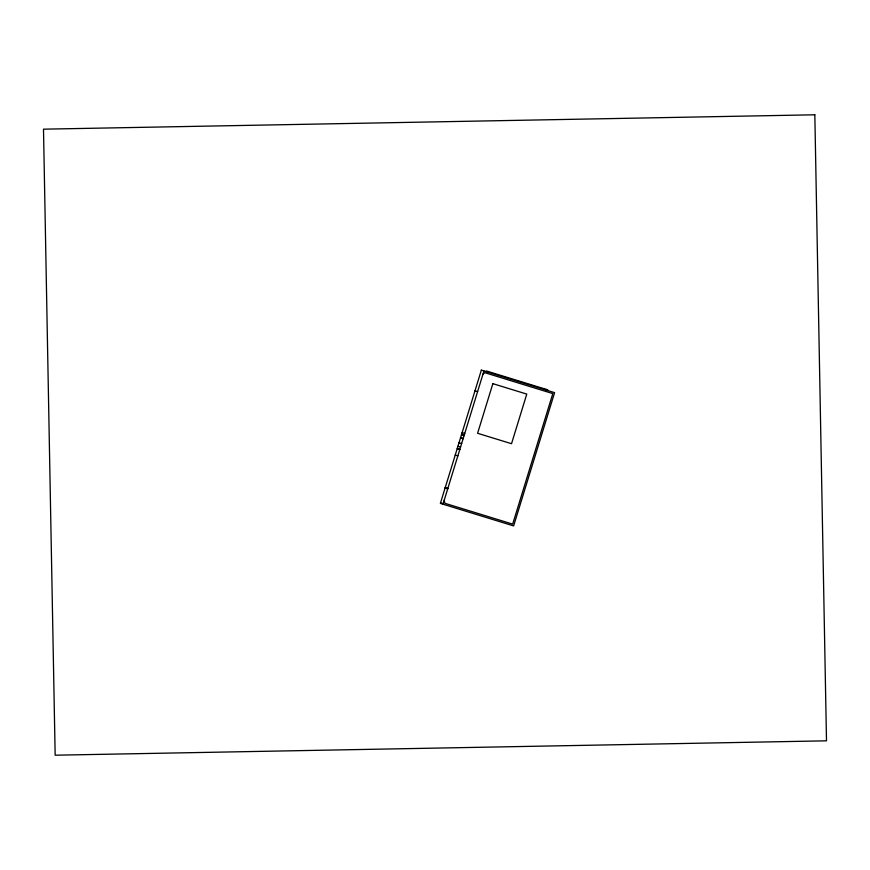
<?xml version="1.0" encoding="UTF-8"?>
<svg xmlns="http://www.w3.org/2000/svg" width="870" height="870" viewBox="0 0 870 870"><rect width="100%" height="100%" fill="white"/><g stroke="black" fill="none" stroke-linecap="round" stroke-linejoin="round"><path stroke-width="1.3" d="M442.993 504.198L483.97 370.935M486.167 371.61L486.363 370.968L547.741 389.836L547.545 390.478M487.863 372.132L488.059 371.49M545.871 389.967L546.066 389.325M483.002 374.067L484.916 372.719L552.809 393.599L512.68 524.121L444.787 503.251L444.255 500.098M474.998 390.804L477.619 391.609M462.133 432.64L464.754 433.445M461.655 434.184L464.275 434.989M461.459 434.815L464.08 435.62M460.578 437.697L463.199 438.502M460.524 437.86L463.144 438.665M459.023 442.743L461.644 443.548M457.946 446.245L460.567 447.049M455.227 455.086L457.881 455.804M445.244 487.559L447.865 488.364M445.092 488.059L447.713 488.864M440.546 502.838L443.167 503.643M481.349 370.131L440.372 503.393L513.626 525.915L554.603 392.642L481.349 370.131M492.855 383.659L477.597 433.282L511.527 443.711L526.774 394.099L492.855 383.659M814.831 114.796L43.5 129.173L55.158 755.203L826.5 740.827L814.831 114.796M459.806 449.518L457.185 448.713L459.795 449.551"/></g></svg>
